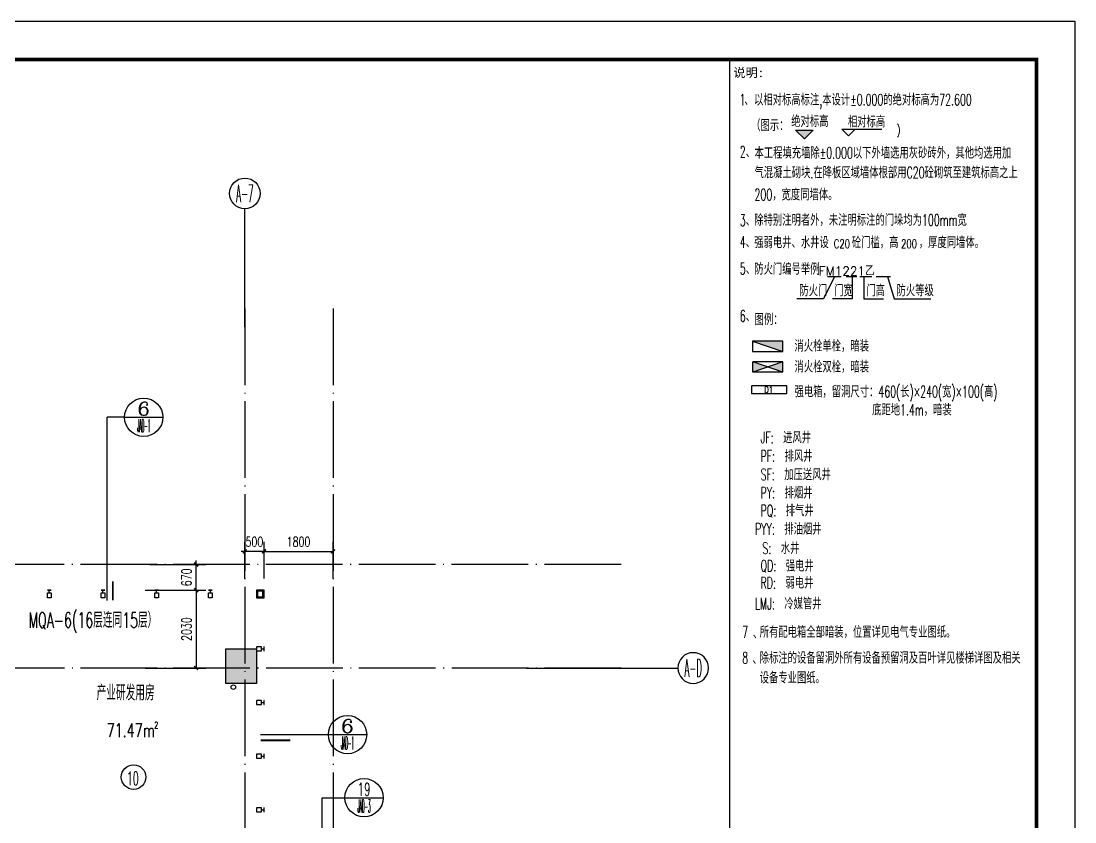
# Model space of a CAD drawing. Extents: x 1980812 to 2578970, y -669191 to 284498.
# Drawn here: x 2037431 to 2064912, y -91726 to -70841 of the extents above; entities that cross this region are included whole.
import ezdxf
from ezdxf.enums import TextEntityAlignment as Align

# ---------------------------------------------------------------- set-up
doc = ezdxf.new("R2010")
doc.units = 0
doc.header["$LTSCALE"] = 1000
doc.header["$MEASUREMENT"] = 0
doc.linetypes.add('CONTINOUS', pattern=[0])
doc.linetypes.add('DOTE', pattern=[2.42, 2, -0.2, 0.02, -0.2])
for name, color, linetype in [('&公共文字', 7, 'Continuous'), ('0-立面(轮廓)', 63, 'CONTINOUS'), ('AXIS', 3, 'Continuous'), ('AXIS_TEXT', 7, 'Continuous'), ('COLU', 6, 'Continuous'), ('COLU_HATCH', 251, 'Continuous'), ('CURTWALL', 2, 'Continuous'), ('dote', 1, 'DOTE'), ('DQ-L', 2, 'Continuous'), ('DQ2', 2, 'Continuous'), ('EQUIP_地漏', 255, 'Continuous'), ('GPSKC', 3, 'Continuous'), ('PUB_DIM', 3, 'Continuous'), ('PUB_TEXT', 7, 'Continuous'), ('TK', 1, 'Continuous'), ('VPIPE-雨水', 140, 'Continuous'), ('WINDOW', 2, 'Continuous'), ('公共文字', 7, 'Continuous'), ('幕墙编号', 14, 'Continuous'), ('房号', 231, 'Continuous'), ('房间名称', 7, 'Continuous'), ('水1', 6, 'Continuous'), ('空线', 3, 'Continuous'), ('窗户分隔', 133, 'Continuous'), ('节点', 3, 'Continuous'), ('详细标注', 231, 'Continuous')]:
    doc.layers.add(name, color=color, linetype=linetype)
doc.styles.add('_HZTXT', font='TXT', dxfattribs={"width": 0.7, "bigfont": 'HZTXT'})
doc.styles.add('_HZTXTW', font='txtw.shx', dxfattribs={"width": 0.7, "bigfont": 'hztxtw.shx'})
doc.styles.add('_TCH_AXIS', font='COMPLEX', dxfattribs={"bigfont": 'GBCBIG'})
doc.styles.add('_TCH_DIM_T3', font='SIMPLEX', dxfattribs={"width": 0.705882, "bigfont": 'GBCBIG'})
doc.styles.add('COMP', font='COMPLEX.shx', dxfattribs={"bigfont": 'hztxt'})
doc.styles.add('COMPLEX', font='COMPLEX')
doc.styles.add('D8', font='txtw.shx', dxfattribs={"width": 0.7, "bigfont": 'hztxtw.shx'})
doc.styles.add('HZF', font='ROMANS2', dxfattribs={"width": 0.7, "bigfont": 'HZDF2'})
doc.styles.add('HZTXTW', font='txtw.shx', dxfattribs={"width": 0.6, "bigfont": 'hztxtw.shx'})
doc.styles.add('SONGTI', font='NSimSun.ttf', dxfattribs={"width": 1.1})
doc.dimstyles.new('_TCH_ARCH&&100', dxfattribs={"dimtxt": 255, "dimasz": 100, "dimexe": 250, "dimexo": 300, "dimgap": 122.5, "dimtad": 1, "dimdec": 0, "dimzin": 0, "dimdsep": 46, "dimtxsty": '_TCH_DIM_T3', "dimblk": 'ARCHTICK', "dimcen": 0.09, "dimclrt": 7, "dimazin": 2, "dimtfac": 1, "dimtdec": 0, "dimtix": 1, "dimtmove": 2, "dimatfit": 3, "dimfxl": 1, "dimtolj": 1, "dimtzin": 0, "dimarcsym": 0})

# ---------------------------------------------------------------- blocks, each defined once
blk = doc.blocks.new('_index')
blk.add_line((-0.5, 0), (0.5, 0))
blk.add_circle((0, 0), 0.5)
at = {"style": 'COMP'}
for tag, width, p, p2 in [('1', 2.333333, (-0.17, 0.05), (0.17, 0.05)), ('-', 1.166667, (-0.17, -0.39), (0.17, -0.39))]:
    blk.add_attdef(tag, text='', height=0.34, dxfattribs=dict(at, width=width)).set_placement(p, p2, align=Align.FIT)
blk = doc.blocks.new('_ArchTick')
at = {"color": 0, "linetype": 'ByBlock', "const_width": 0.4}
blk.add_lwpolyline([(-0.5, -0.5), (0.5, 0.5)], dxfattribs=at)
blk = doc.blocks.new('*D1708')
at = {"layer": 'Defpoints', "color": 0, "transparency": 16777216}
for p in [(43698, 2030), (43698, 0), (45329, 0)]:
    blk.add_point(p, dxfattribs=at)
at = {"layer": '详细标注', "color": 0, "lineweight": -2, "transparency": 16777216}
for p, q in [((43998, 2030), (45579, 2030)), ((45329, 2030), (45329, 0)), ((43998, 0), (45579, 0))]:
    blk.add_line(p, q, dxfattribs=at)
at = {"layer": '详细标注', "color": 0, "lineweight": -2, "transparency": 16777216, "xscale": 100, "yscale": 100, "zscale": 100}
for p, rotation in [((45329, 2030), 90), ((45329, 0), 270)]:
    blk.add_blockref('_ArchTick', p, dxfattribs=dict(at, rotation=rotation))
at = {"layer": '详细标注', "color": 7, "transparency": 16777216, "insert": (45079, 1015), "char_height": 255, "attachment_point": 5, "rotation": 90, "style": '_TCH_DIM_T3'}
blk.add_mtext('\\A1;2030', dxfattribs=at)
blk = doc.blocks.new('*D1709')
at = {"layer": 'Defpoints', "color": 0, "transparency": 16777216}
for p in [(43824, 2700), (45329, 2700), (43824, 2030)]:
    blk.add_point(p, dxfattribs=at)
at = {"layer": '详细标注', "color": 0, "lineweight": -2, "transparency": 16777216}
for p, q in [((45329, 2700), (45329, 2800)), ((44124, 2700), (45579, 2700)), ((45329, 2030), (45329, 2700)), ((44124, 2030), (45579, 2030)), ((45329, 2030), (45329, 1930))]:
    blk.add_line(p, q, dxfattribs=at)
at = {"layer": '详细标注', "color": 0, "lineweight": -2, "transparency": 16777216, "xscale": 100, "yscale": 100, "zscale": 100}
for p, rotation in [((45329, 2700), 270), ((45329, 2030), 90)]:
    blk.add_blockref('_ArchTick', p, dxfattribs=dict(at, rotation=rotation))
at = {"layer": '详细标注', "color": 7, "transparency": 16777216, "insert": (45079, 2365), "char_height": 255, "attachment_point": 5, "rotation": 90, "style": '_TCH_DIM_T3'}
blk.add_mtext('\\A1;670', dxfattribs=at)
blk = doc.blocks.new('*D1710')
at = {"layer": 'Defpoints', "color": 0, "transparency": 16777216}
for p in [(46600, 3042), (46600, 2030), (47100, 2030)]:
    blk.add_point(p, dxfattribs=at)
at = {"layer": '详细标注', "color": 0, "lineweight": -2, "transparency": 16777216}
for p, q in [((46600, 3042), (46500, 3042)), ((46600, 2330), (46600, 3292)), ((47100, 3042), (46600, 3042)), ((47100, 2330), (47100, 3292)), ((47100, 3042), (47200, 3042))]:
    blk.add_line(p, q, dxfattribs=at)
at = {"layer": '详细标注', "color": 0, "lineweight": -2, "transparency": 16777216, "xscale": 100, "yscale": 100, "zscale": 100}
for p, rotation in [((46600, 3042), 9.93849549088739e-09), ((47100, 3042), 180.0000000099385)]:
    blk.add_blockref('_ArchTick', p, dxfattribs=dict(at, rotation=rotation))
at = {"layer": '详细标注', "color": 7, "transparency": 16777216, "insert": (46850, 3292), "char_height": 255, "attachment_point": 5, "rotation": 0, "style": '_TCH_DIM_T3'}
blk.add_mtext('\\A1;500', dxfattribs=at)
blk = doc.blocks.new('*D1711')
at = {"layer": 'Defpoints', "color": 0, "transparency": 16777216}
for p in [(48900, 3042), (47100, 2030), (48900, 2030)]:
    blk.add_point(p, dxfattribs=at)
at = {"layer": '详细标注', "color": 0, "lineweight": -2, "transparency": 16777216}
for p, q in [((47100, 2330), (47100, 3292)), ((47100, 3042), (48900, 3042)), ((48900, 2330), (48900, 3292))]:
    blk.add_line(p, q, dxfattribs=at)
at = {"layer": '详细标注', "color": 0, "lineweight": -2, "transparency": 16777216, "xscale": 100, "yscale": 100, "zscale": 100, "rotation": 180}
blk.add_blockref('_ArchTick', (47100, 3042), dxfattribs=at)
at = {"layer": '详细标注', "color": 0, "lineweight": -2, "transparency": 16777216, "xscale": 100, "yscale": 100, "zscale": 100}
blk.add_blockref('_ArchTick', (48900, 3042), dxfattribs=at)
at = {"layer": '详细标注', "color": 7, "transparency": 16777216, "insert": (48000, 3292), "char_height": 255, "attachment_point": 5, "style": '_TCH_DIM_T3'}
blk.add_mtext('\\A1;1800', dxfattribs=at)
blk = doc.blocks.new('A$C18E54BEC')
at = {"layer": '房号'}
blk.add_circle((43698, -2845), 320, dxfattribs=at)
at = {"layer": '房号', "style": 'HZTXTW', "width": 0.506757}
blk.add_text('10', height=358.4, dxfattribs=at).set_placement((43523, -3059))
blk = doc.blocks.new('A$C312424F2')
at = {"layer": '房间名称', "style": 'HZTXTW', "width": 0.6}
blk.add_text('产业研发用房', height=400, rotation=0.0006, dxfattribs=at).set_placement((43491, -645), align=Align.MIDDLE_CENTER)
blk = doc.blocks.new('A$C2F655D11')
at = {"layer": 'GPSKC', "color": 1, "linetype": 'Continuous'}
for p, q in [((0, 0), (700, 240)), ((0, 240), (700, 0)), ((0, 240), (0, 0)), ((0, 240), (700, 240)), ((700, 240), (700, 0)), ((0, 0), (700, 0))]:
    blk.add_line(p, q, dxfattribs=at)
for points in [[(0, 240), (350, 120), (0, 0)], [(700, 240), (350, 120), (700, 0)]]:
    blk.add_solid(points, dxfattribs=at)
blk = doc.blocks.new('A$C4BB60620')
at = {"rotation": 151.0000000006254}
blk.add_blockref('A$C2F655D11', (729, 210), dxfattribs=at)
blk = doc.blocks.new('AUDIT_I_080527205251-1')
at = {"layer": '水1', "linetype": 'Continuous', "xscale": 2.185937503893495, "yscale": 2.185937503893495, "zscale": 2.185937503893495, "rotation": 29.00000005749169}
blk.add_blockref('A$C4BB60620', (845, 17239), dxfattribs=at)
blk = doc.blocks.new('DQ-EL-D1')
at = {"layer": 'DQ2'}
blk.add_lwpolyline([(-230, -50), (230, -50), (230, 50), (-230, 50)], close=True, dxfattribs=at)
at = {"layer": 'DQ2', "style": 'D8', "width": 0.7}
blk.add_text('D1', height=80, dxfattribs=at).set_placement((-8, 0), align=Align.MIDDLE)
blk = doc.blocks.new('平面说明0825')
at = {"layer": 'PUB_DIM'}
blk.add_hatch(color=256, dxfattribs=at).paths.add_polyline_path([(115946555, 22714662), (115946062, 22715155), (115947048, 22715155)])
at = {"layer": '&公共文字'}
for p, q in [((115945351, 22703408), (115943676, 22703408)), ((115943676, 22703408), (115943676, 22702833)), ((115943676, 22703408), (115945351, 22702833)), ((115945351, 22702833), (115945351, 22703408)), ((115943676, 22702833), (115945351, 22702833))]:
    blk.add_line(p, q, dxfattribs=at)
blk.add_solid([(115943676, 22703408, 0), (115945351, 22703408, 0), (115943676, 22703408, 0), (115945351, 22702833, 0)], dxfattribs=at)
at = {"layer": 'PUB_DIM'}
for p, q in [((115946555, 22714662), (115946062, 22715155)), ((115946062, 22715155), (115947048, 22715155)), ((115946555, 22714662), (115947048, 22715155)), ((115948644, 22715194), (115950861, 22715194)), ((115949013, 22714824), (115948644, 22715194)), ((115949013, 22714824), (115949383, 22715194))]:
    blk.add_line(p, q, dxfattribs=at)
at = {"layer": 'PUB_TEXT'}
blk.add_lwpolyline([(115942407, 22718483), (115942407, 22719083), (115943007, 22719083)], dxfattribs=at)
at = {"layer": '公共文字'}
for p, q in [((115947850, 22707003), (115948599, 22707003)), ((115948873, 22707003), (115949476, 22707003)), ((115949646, 22707003), (115950314, 22707003)), ((115950554, 22707003), (115951351, 22707003))]:
    blk.add_line(p, q, dxfattribs=at)
for points in [[(115948224, 22707003), (115947617, 22705771), (115946139, 22705771)], [(115949208, 22707003), (115949208, 22705771), (115948113, 22705771)], [(115949872, 22707003), (115949872, 22705771), (115950967, 22705771)], [(115951178, 22707003), (115951546, 22705771), (115953587, 22705771)]]:
    blk.add_lwpolyline(points, dxfattribs=at)
at = {"layer": '&公共文字', "xscale": 1.095111111140189, "yscale": 1.095111111140189, "zscale": 1.095111111140189}
blk.add_blockref('AUDIT_I_080527205251-1', (115943153, 22682100), dxfattribs=at)
at = {"layer": 'DQ-L', "xscale": 4.266666666666667, "yscale": 4.266666666666667, "zscale": 4.266666666666667}
blk.add_blockref('DQ-EL-D1', (115944603, 22700708), dxfattribs=at)
at = {"layer": '&公共文字'}
for s, height, style, width, p in [(')', 493, '_HZTXTW', 0.7, (115951695, 22714919)), ('C20', 492.8, '_HZTXTW', 0.7, (115948193, 22708581)), ('200', 492.8, '_HZTXTW', 0.7, (115951934, 22708581)), (':', 616, '_HZTXT', 0.8, (115947217, 22707106))]:
    blk.add_text(s, height=height, dxfattribs=dict(at, style=style, width=width)).set_placement(p)
at = {"layer": 'PUB_TEXT', "style": 'HZTXTW', "width": 0.6}
for s, p in [('1', (115942953, 22716519)), ('以相对标高标注,本设计%%P0.000的绝对标高为72.600', (115943756, 22716519)), ('、', (115943216, 22716519)), ('绝对标高', (115945823, 22715321)), ('相对标高', (115948979, 22715297)), ('（图示：', (115943599, 22715095)), ('2', (115942965, 22713619)), ('本工程填充墙除%%P0.000以下外墙选用灰砂砖外，其他均选用加', (115943782, 22713565)), ('、', (115943293, 22713619)), ('气混凝土砌块.在降板区域墙体根部用C20砼砌筑至建筑标高之上', (115943782, 22712470)), ('200，宽度同墙体。', (115943782, 22711243)), ('3', (115942965, 22709811)), ('、', (115943293, 22709811)), ('除特别注明者外，未注明标注的门垛均为100mm宽', (115943768, 22709828)), ('4', (115942965, 22708603)), ('、', (115943293, 22708603)), ('强弱电井、水井设', (115943768, 22708581)), ('砼门槛，高', (115949195, 22708581)), ('，厚度同墙体。', (115952919, 22708581)), ('5', (115942965, 22707126)), ('防火门编号举例', (115943768, 22707106)), ('、', (115943293, 22707126)), ('防火门', (115946276, 22705908)), ('门宽', (115948210, 22705908)), ('门高', (115950006, 22705908)), ('防火等级', (115951683, 22705908)), ('6', (115942965, 22704489)), ('图例：', (115943788, 22704298)), ('、', (115943293, 22704489)), ('消火栓单栓，暗装', (115946006, 22702822)), ('消火栓双栓，暗装', (115946006, 22701664)), ('强电箱，留洞尺寸：460(长)×240(宽)×100(高)', (115946006, 22700281)), ('底距地1.4m，暗装', (115950323, 22699271)), ('JF:  进风井', (115944120, 22697726)), ('PF:  排风井', (115944120, 22696696)), ('SF:  加压送风井', (115944120, 22695669)), ('PY:  排烟井', (115944120, 22694655)), ('PQ:  排气井', (115944120, 22693663)), ('PYY:  排油烟井', (115943810, 22692640)), (' S:  水井', (115943960, 22691571)), ('QD:  强电井', (115944120, 22690593)), ('RD:  弱电井', (115944120, 22689646)), ('LMJ:  冷媒管井', (115943810, 22688483)), ('7', (115943101, 22686905)), ('所有配电箱全部暗装，位置详见电气专业图纸。', (115944070, 22686905)), ('、', (115943692, 22686856)), ('8', (115943101, 22685470)), ('除标注的设备留洞外所有设备预留洞及百叶详见楼梯详图及相关', (115944070, 22685470)), ('、', (115943670, 22685428)), ('设备专业图纸。', (115944070, 22684363))]:
    blk.add_text(s, height=640, dxfattribs=at).set_placement(p)
at = {"layer": 'TK', "style": 'SONGTI'}
blk.add_text('说明:', height=500, dxfattribs=at).set_placement((115942602, 22718100))
at = {"layer": '公共文字', "style": 'HZTXTW'}
blk.add_text(' FM1221乙', height=492.8, dxfattribs=at).set_placement((115947018, 22707063))
blk = doc.blocks.new('11~17层墙柱')
at = {"layer": 'COLU_HATCH'}
h = blk.add_hatch(color=256, dxfattribs=at)
h.dxf.hatch_style = 1
h.paths.add_polyline_path([(46100, 23800), (46900, 23800), (46900, 22900), (46100, 22900)])
at = {"layer": 'COLU'}
blk.add_lwpolyline([(46100, 23800), (46900, 23800), (46900, 22900), (46100, 22900)], close=True, dxfattribs=at)
blk = doc.blocks.new('A$C3AF16991')
at = {"layer": 'VPIPE-雨水', "linetype": 'Continuous'}
blk.add_circle((46300, -500), 60, dxfattribs=at)
blk = doc.blocks.new('竖梃0903')
at = {"layer": '窗户分隔'}
blk.add_line((115028288, 22648046), (115028222, 22648046), dxfattribs=at)
for points in [[(115028222, 22648096), (115028225, 22648096), (115028225, 22647996), (115028222, 22647996)], [(115028288, 22648096), (115028422, 22648096), (115028422, 22647996), (115028288, 22647996)]]:
    blk.add_lwpolyline(points, close=True, dxfattribs=at)
blk = doc.blocks.new('_AXISO')
blk.add_circle((0, 0), 0.5)
at = {"layer": 'AXIS_TEXT', "style": 'COMPLEX', "width": 1.041667}
blk.add_attdef('A', text='', height=0.56, dxfattribs=at).set_placement((-0.25, -0.28), (0.25, -0.28), align=Align.FIT)
blk = doc.blocks.new('A$C4923384A')
at = {"layer": 'CURTWALL'}
for points in [[(47100, 2030), (46900, 2030), (46900, 1830), (47100, 1830)], [(47070, 2000), (46930, 2000), (46930, 1860), (47070, 1860)]]:
    blk.add_lwpolyline(points, close=True, dxfattribs=at)
at = {"layer": '房间名称', "style": 'HZF', "width": 0.7}
for s, height, p in [('71.47m', 350, (43623.2, -1625.9)), ('2', 175, (44289.9, -1487.9))]:
    blk.add_text(s, height=height, dxfattribs=at).set_placement(p, align=Align.MIDDLE_CENTER)
at = {"layer": '详细标注'}
for p1, p2, distance, picture, middle in [((47100, 2030), (46600, 2030), -1012.4, '*D1710', (46850, 3292.4)), ((47100, 2030), (48900, 2030), 1012.4, '*D1711', (48000, 3292.4)), ((43824.2, 2030), (43824.2, 2700), -1505.3, '*D1709', (45079.5, 2365)), ((43698.5, 2030), (43698.5, 0), 1631, '*D1708', (45079.5, 1015))]:
    dim = blk.add_aligned_dim(p1=p1, p2=p2, distance=distance, dimstyle='_TCH_ARCH&&100', dxfattribs=at)
    dim.commit()
    dim.dimension.update_dxf_attribs({"geometry": picture, "text_midpoint": middle})

msp = doc.modelspace()

# ---------------------------------------------------------------- linework, layer by layer
at = {"layer": 'AXIS'}
for p, q in [((2043266.5, -78825.5), (2043266.5, -75734.8)), ((2050610.3, -87712), (2054559.1, -87712))]:
    msp.add_line(p, q, dxfattribs=at)
at = {"layer": 'dote'}
for p, q in [((2043266.5, -78334.8), (2043266.5, -120435.7)), ((2045566.5, -78334.8), (2045566.5, -120435.7)), ((2053077.2, -85012), (1988210.3, -85012)), ((2053079.9, -87712), (1988213, -87712))]:
    msp.add_line(p, q, dxfattribs=at)
at = {"layer": 'TK'}
for p, q in [((2055912.3, -129241.2), (2055912.3, -71841.2)), ((2063912.3, -129241.2), (2063912.3, -71841.2))]:
    msp.add_line(p, q, dxfattribs=at)
msp.add_lwpolyline([(1980812.3, -70841.2), (2064912.3, -70841.2), (2064912.3, -130241.2), (1980812.3, -130241.2)], close=True, dxfattribs=at)
at = {"layer": 'TK', "const_width": 100}
msp.add_lwpolyline([(2063912.3, -129241.2), (2063912.3, -71841.2), (1983312.3, -71841.2), (1983312.3, -129241.2)], close=True, dxfattribs=at)
at = {"layer": '节点'}
for p, q in [((2039674, -85950.1), (2039674, -81172.5)), ((2040130.2, -81172.5), (2039674, -81172.5)), ((2043676.1, -89448.4), (2046444.2, -89448.4)), ((2045862.1, -89448.4), (2046023.8, -89448.4)), ((2045278.6, -91094.2), (2046123.1, -91094.2)), ((2045278.6, -93073), (2045278.6, -91094.2))]:
    msp.add_line(p, q, dxfattribs=at)
at = {"layer": '节点', "ltscale": 0.5, "const_width": 50}
for points in [[(2039824, -85950.1), (2039824, -85450.1)], [(2043676.1, -89598.4), (2044454.1, -89598.4)]]:
    msp.add_lwpolyline(points, dxfattribs=at)

# ---------------------------------------------------------------- block references
at = {"layer": '0-立面(轮廓)', "xscale": 0.46875, "yscale": 0.46875, "zscale": 0.46875}
msp.add_blockref('平面说明0825', (-52292091, -10721411.3), dxfattribs=at)
at = {"layer": 'AXIS'}
ref = msp.add_blockref('_AXISO', (2043266.5, -75334.8), dxfattribs=dict(at, xscale=800, yscale=800, zscale=800))
ref.add_attrib('A', 'A-7', dxfattribs={"layer": 'AXIS_TEXT', "height": 452.55, "style": '_TCH_AXIS', "width": 0.344262}).set_placement((2043040.2, -75561.1), (2043492.8, -75561.1), align=Align.FIT)
ref = msp.add_blockref('_AXISO', (2054959.1, -87712), dxfattribs=dict(at, xscale=-800, yscale=800, zscale=800))
ref.add_attrib('A', 'A-D', dxfattribs={"layer": 'AXIS_TEXT', "height": 452.55, "style": '_TCH_AXIS', "width": 0.328125}).set_placement((2054732.8, -87938.2), (2055185.4, -87938.2), align=Align.FIT)
at = {"layer": 'COLU'}
msp.add_blockref('11~17层墙柱', (1996666.5, -111012), dxfattribs=at)
at = {"layer": 'EQUIP_地漏'}
msp.add_blockref('A$C3AF16991', (1996666.5, -87712), dxfattribs=at)
at = {"layer": 'WINDOW', "rotation": 270}
for p in [(-20609879.3, 114942539.8), (-20608479.3, 114942539.8), (-20607079.3, 114942539.8), (-20605679.3, 114942539.8)]:
    msp.add_blockref('竖梃0903', p, dxfattribs=at)
at = {"layer": 'WINDOW', "xscale": -1}
for p in [(117071988.3, -22735257.7), (117071988.3, -22736657.7), (117071988.3, -22738057.7), (117071988.3, -22739457.7)]:
    msp.add_blockref('竖梃0903', p, dxfattribs=at)
at = {"layer": '房号'}
msp.add_blockref('A$C18E54BEC', (1996666.5, -87712), dxfattribs=at)
at = {"layer": '房间名称'}
msp.add_blockref('A$C312424F2', (1996666.5, -87712), dxfattribs=at)
at = {"layer": '空线'}
msp.add_blockref('A$C4923384A', (1996666.5, -87712), dxfattribs=at)
at = {"layer": '节点', "ltscale": 0.5}
ref = msp.add_blockref('_index', (2040630.2, -81172.5), dxfattribs=dict(at, xscale=1000.000000050349, yscale=1000.000000050349, zscale=1000.000000050349))
ref.add_attrib('1', '6', dxfattribs={"layer": '0', "height": 340, "rotation": 360, "style": 'COMP', "width": 1.5}).set_placement((2040460.2, -81122.5), (2040800.2, -81122.5), align=Align.FIT)
ref.add_attrib('-', 'JAD-1', dxfattribs={"layer": '0', "height": 340, "style": 'COMP', "width": 0.225806}).set_placement((2040460.2, -81562.5), (2040800.2, -81562.5), align=Align.FIT)
ref = msp.add_blockref('_index', (2045944.2, -89448.4), dxfattribs=dict(at, xscale=1000.000000050349, yscale=1000.000000050349, zscale=1000.000000050349))
ref.add_attrib('1', '6', dxfattribs={"layer": '0', "height": 340, "rotation": 360, "style": 'COMP', "width": 1.5}).set_placement((2045774.2, -89398.4), (2046114.2, -89398.4), align=Align.FIT)
ref.add_attrib('-', 'JAD-1', dxfattribs={"layer": '0', "height": 340, "style": 'COMP', "width": 0.225806}).set_placement((2045774.2, -89838.4), (2046114.2, -89838.4), align=Align.FIT)
ref = msp.add_blockref('_index', (2046375.3, -91094.2), dxfattribs=dict(at, xscale=1000.000000050349, yscale=1000.000000050349, zscale=1000.000000050349))
ref.add_attrib('1', '19', dxfattribs={"layer": '0', "height": 340, "rotation": 360, "style": 'COMP', "width": 0.724138}).set_placement((2046205.3, -91044.2), (2046545.3, -91044.2), align=Align.FIT)
ref.add_attrib('-', 'JAD-3', dxfattribs={"layer": '0', "height": 340, "style": 'COMP', "width": 0.214286}).set_placement((2046205.3, -91484.2), (2046545.3, -91484.2), align=Align.FIT)

# ---------------------------------------------------------------- texts
at = {"layer": '幕墙编号', "style": 'HZTXTW', "width": 0.6}
msp.add_text('MQA-6(16层连同15层）', height=400, rotation=0.00057, dxfattribs=at).set_placement((2039304, -86461.5), align=Align.MIDDLE_CENTER)

doc.saveas('drawing.dxf')
